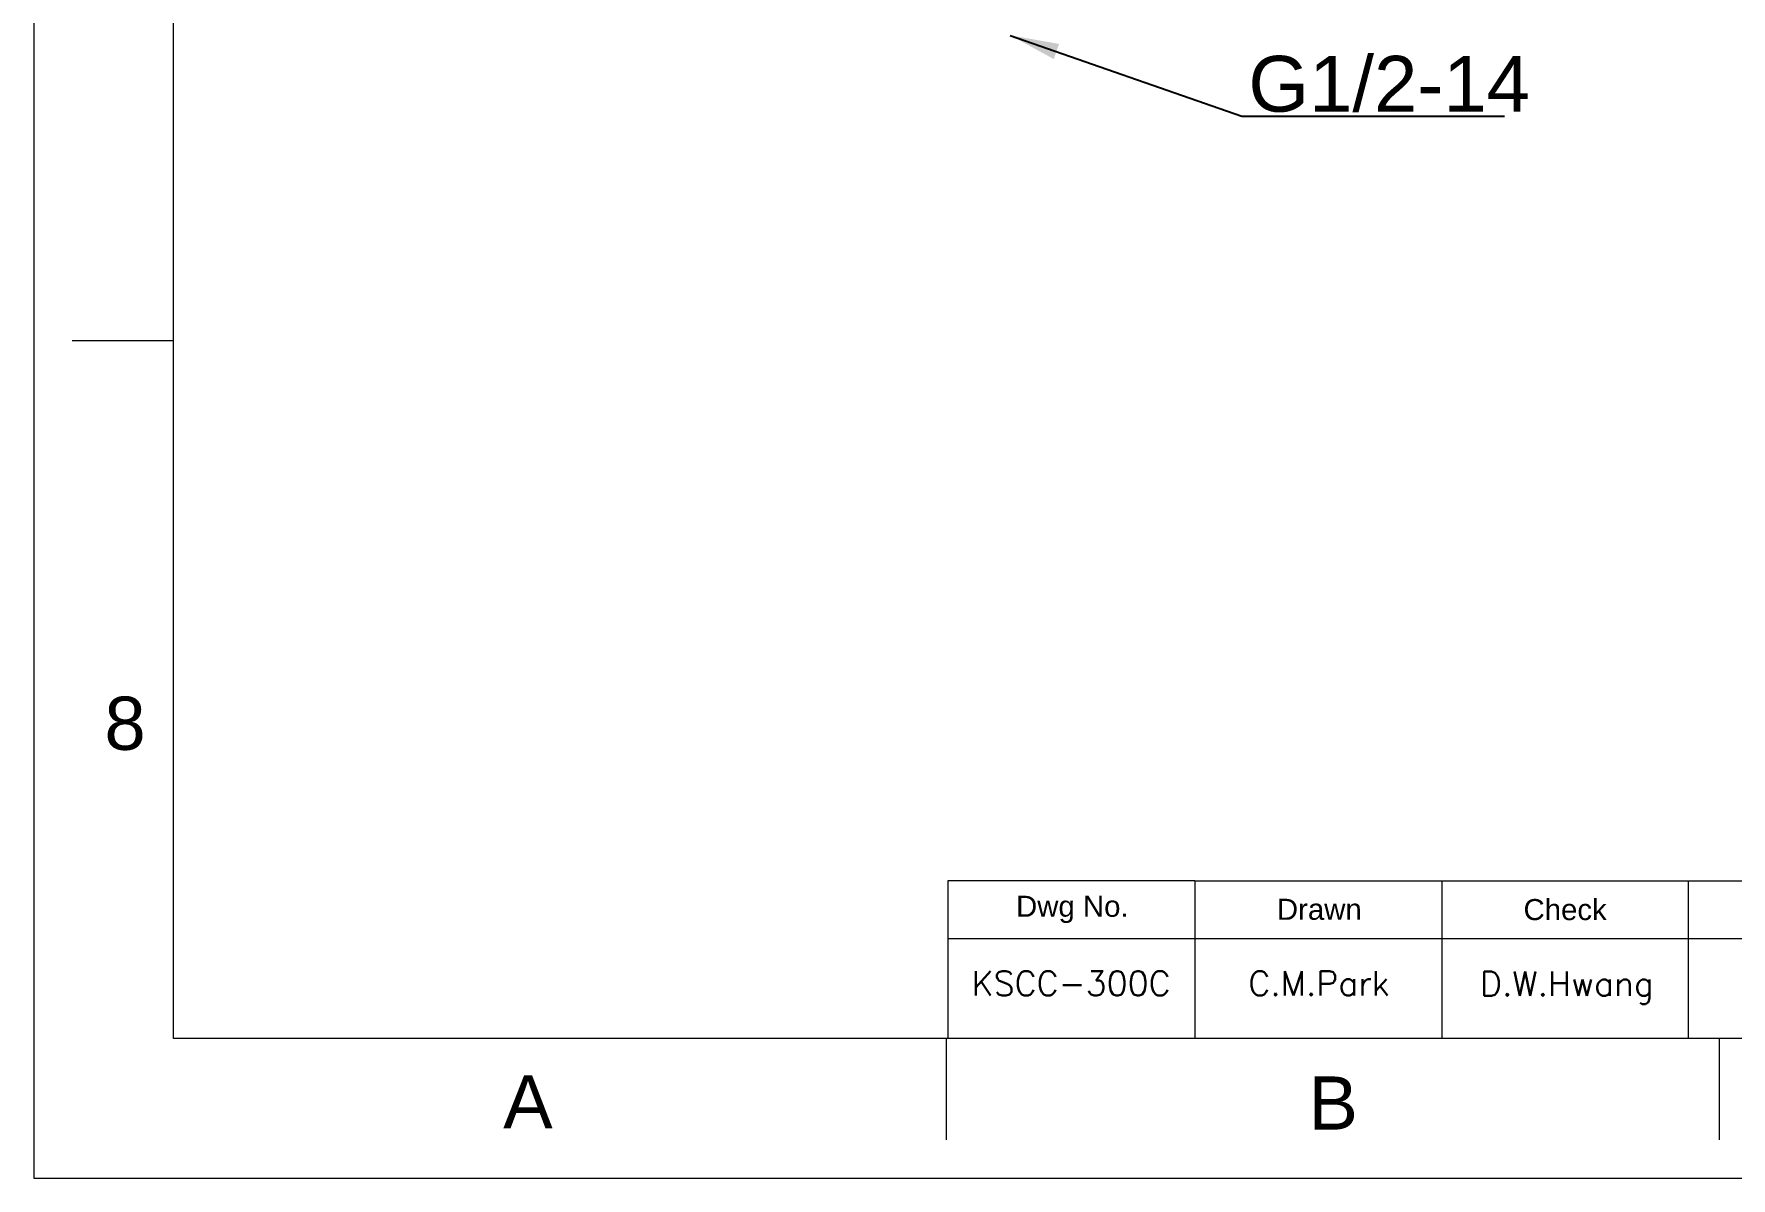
# Model space of a CAD drawing. Header units: millimetres. Extents: x 15183 to 15777, y -3358 to -2518.
# Drawn here: x 15182.6 to 15426, y -3357.7 to -3193.7 of the extents above; entities that cross this region are included whole.
import ezdxf

# ---------------------------------------------------------------- set-up
doc = ezdxf.new("R2010")
doc.units = ezdxf.units.MM
for name, color, linetype, lineweight in [('DIM', 3, 'Continuous', 9), ('DIM_', 5, 'Continuous', 9), ('FORM', 7, 'Continuous', 13)]:
    doc.layers.add(name, color=color, linetype=linetype, lineweight=lineweight)
doc.layers.add('TEXT', color=2, linetype='Continuous')
doc.styles.add('ROMANS', font='romans')
doc.styles.get("Standard").update_dxf_attribs({"font": 'arial.ttf'})
doc.dimstyles.new('사본(2) STANDARD', dxfattribs={"dimscale": 0, "dimtxt": 4, "dimasz": 4, "dimexe": 1.25, "dimexo": 0.625, "dimgap": 1.5, "dimtad": 3, "dimtih": 1, "dimtoh": 1, "dimdec": 1, "dimzin": 9, "dimdsep": 46, "dimtxsty": 'Standard', "dimcen": 2.5, "dimclrd": 5, "dimclre": 5, "dimclrt": 5, "dimadec": 0, "dimazin": 0, "dimtfac": 1, "dimtdec": 1, "dimtmove": 0, "dimatfit": 3, "dimfxl": 1.25, "dimtfill": 1, "dimtolj": 1, "dimtzin": 0, "dimarcsym": 0})

msp = doc.modelspace()

# ---------------------------------------------------------------- linework, layer by layer
at = {"layer": 'FORM', "color": 7, "linetype": 'Continuous'}
for p, q in [((15182.65, -2517.68), (15182.65, -3357.68)), ((15202.65, -3237.68), (15188.11, -3237.68)), ((15313.45, -3337.68), (15313.45, -3352.22)), ((15424.25, -3337.68), (15424.25, -3352.22)), ((15182.65, -3357.68), (15776.65, -3357.68))]:
    msp.add_line(p, q, dxfattribs=at)
at = {"layer": 'FORM', "linetype": 'Continuous'}
for p, q in [((15202.65, -3337.68), (15202.65, -2537.68)), ((15756.65, -3337.68), (15202.65, -3337.68))]:
    msp.add_line(p, q, dxfattribs=at)
at = {"layer": 'FORM'}
for p, q in [((15349.06, -3315.07), (15313.65, -3315.07)), ((15313.65, -3315.07), (15313.65, -3337.68)), ((15349.06, -3315.07), (15756.65, -3315.07)), ((15349.06, -3315.07), (15349.06, -3337.68)), ((15384.47, -3315.07), (15384.47, -3337.68)), ((15419.88, -3337.68), (15419.88, -3315.07)), ((15313.65, -3323.36), (15666.24, -3323.36))]:
    msp.add_line(p, q, dxfattribs=at)

# ---------------------------------------------------------------- texts
at = {"layer": 'DIM_', "insert": (15356.76, -3196.85), "char_height": 8, "attachment_point": 1}
msp.add_mtext_dynamic_manual_height_columns('G1/2-14', width=32.0146, gutter_width=12.5, heights=[0], dxfattribs=at)
at = {"layer": 'FORM', "char_height": 7.62, "attachment_point": 5}
for s, width, insert in [('8', 50, (15195.71, -3292.55)), ('A', 10, (15253.47, -3346.75)), ('B', 10, (15368.92, -3346.92))]:
    msp.add_mtext_dynamic_manual_height_columns(s, width=width, gutter_width=12.5, heights=[0], dxfattribs=dict(at, insert=insert))
at = {"layer": 'TEXT', "char_height": 3.014, "attachment_point": 5}
for s, insert in [('Dwg No.', (15331.52, -3319.18)), ('Drawn', (15366.93, -3319.18)), ('Check', (15402.17, -3319.22))]:
    msp.add_mtext_dynamic_manual_height_columns(s, width=35.4099, gutter_width=18.84, heights=[0], dxfattribs=dict(at, insert=insert))
at = {"layer": 'TEXT', "char_height": 3.5, "attachment_point": 5, "style": 'ROMANS'}
for s, insert in [('KSCC-300C', (15331.35, -3329.77)), ('C.M.Park', (15366.88, -3329.77)), ('D.W.Hwang', (15402.43, -3330.41))]:
    msp.add_mtext_dynamic_manual_height_columns(s, width=35.4099, gutter_width=18.84, heights=[0], dxfattribs=dict(at, insert=insert))

# ---------------------------------------------------------------- leaders
at = {"layer": 'DIM'}
msp.add_leader([(15322.63, -3193.91), (15355.81, -3205.5), (15393.5, -3205.5)], dimstyle='사본(2) STANDARD', override={"dimscale": 1, "dimtxt": 7, "dimasz": 7, "dimgap": 3, "dimtad": 0}, dxfattribs=at)

doc.saveas('drawing.dxf')
